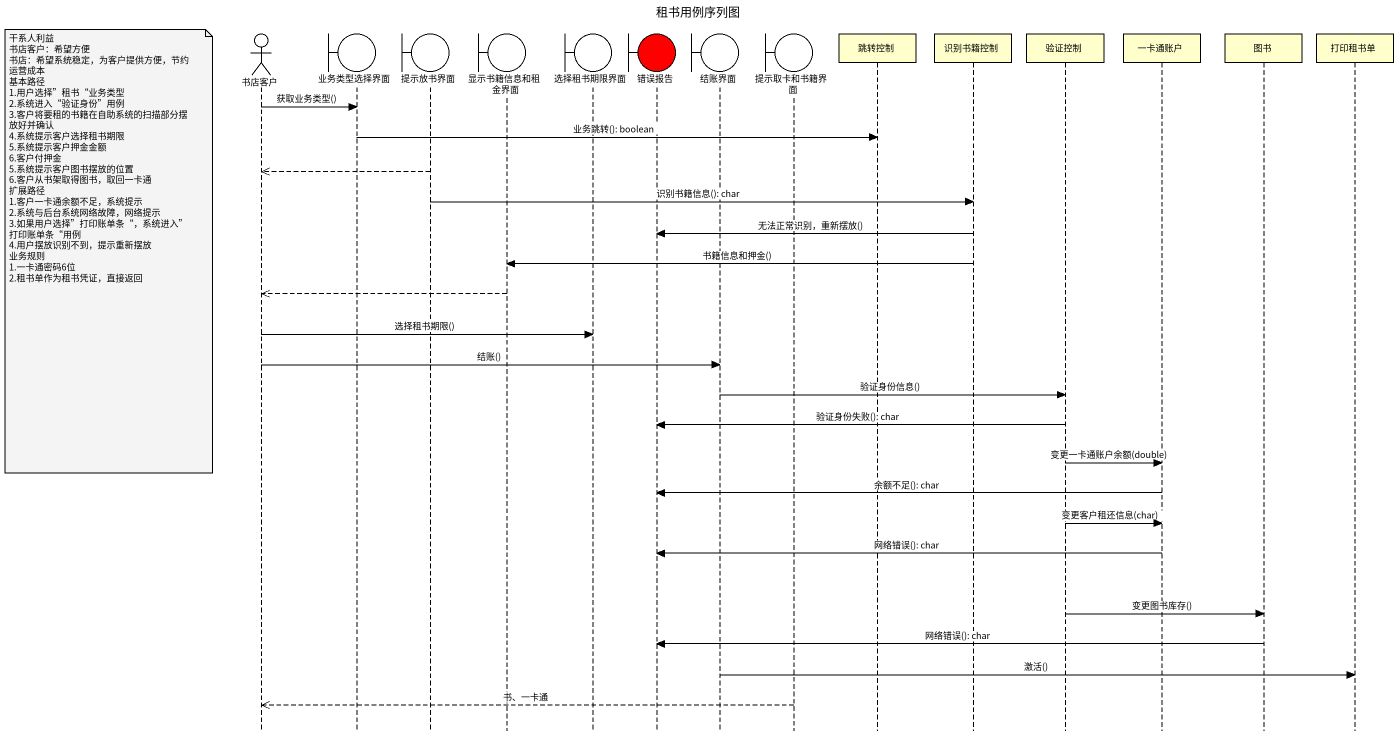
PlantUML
@startuml
title 租书用例序列图
hide footbox
actor 书店客户
boundary 业务类型选择界面
boundary 提示放书界面
boundary 显示书籍信息和租金界面
boundary 选择租书期限界面
boundary 错误报告 #FF0000
boundary 结账界面
boundary 提示取卡和书籍界面
participant 跳转控制
participant 识别书籍控制
participant 验证控制
participant 一卡通账户
participant 图书
participant 打印租书单

书店客户 -> 业务类型选择界面 : 获取业务类型()
业务类型选择界面 -> 跳转控制 : 业务跳转(): boolean
提示放书界面 -->> 书店客户
提示放书界面 -> 识别书籍控制 : 识别书籍信息(): char
识别书籍控制 -> 错误报告 : 无法正常识别，重新摆放()
note left of 书店客户
  干系人利益
  书店客户：希望方便
  书店：希望系统稳定，为客户提供方便，节约运营成本
  基本路径
  1.用户选择”租书“业务类型
  2.系统进入“验证身份”用例
  3.客户将要租的书籍在自助系统的扫描部分摆放好并确认
  4.系统提示客户选择租书期限
  5.系统提示客户押金金额
  6.客户付押金
  5.系统提示客户图书摆放的位置
  6.客户从书架取得图书，取回一卡通
  扩展路径
  1.客户一卡通余额不足，系统提示
  2.系统与后台系统网络故障，网络提示
  3.如果用户选择”打印账单条“，系统进入”打印账单条“用例
  4.用户摆放识别不到，提示重新摆放
  业务规则
  1.一卡通密码6位
  2.租书单作为租书凭证，直接返回
end note
识别书籍控制 -> 显示书籍信息和租金界面 : 书籍信息和押金()
显示书籍信息和租金界面 -->> 书店客户
书店客户 -> 选择租书期限界面 : 选择租书期限()
书店客户 -> 结账界面 : 结账()
结账界面 -> 验证控制 : 验证身份信息()
验证控制 -> 错误报告 : 验证身份失败(): char
验证控制 -> 一卡通账户 : 变更一卡通账户余额(double)
一卡通账户 -> 错误报告 : 余额不足(): char
验证控制 -> 一卡通账户 : 变更客户租还信息(char)
一卡通账户 -> 错误报告 : 网络错误(): char
验证控制 -> 图书 : 变更图书库存()
图书 -> 错误报告 : 网络错误(): char
结账界面 -> 打印租书单 : 激活()
提示取卡和书籍界面 -->> 书店客户 : 书、一卡通
@enduml
